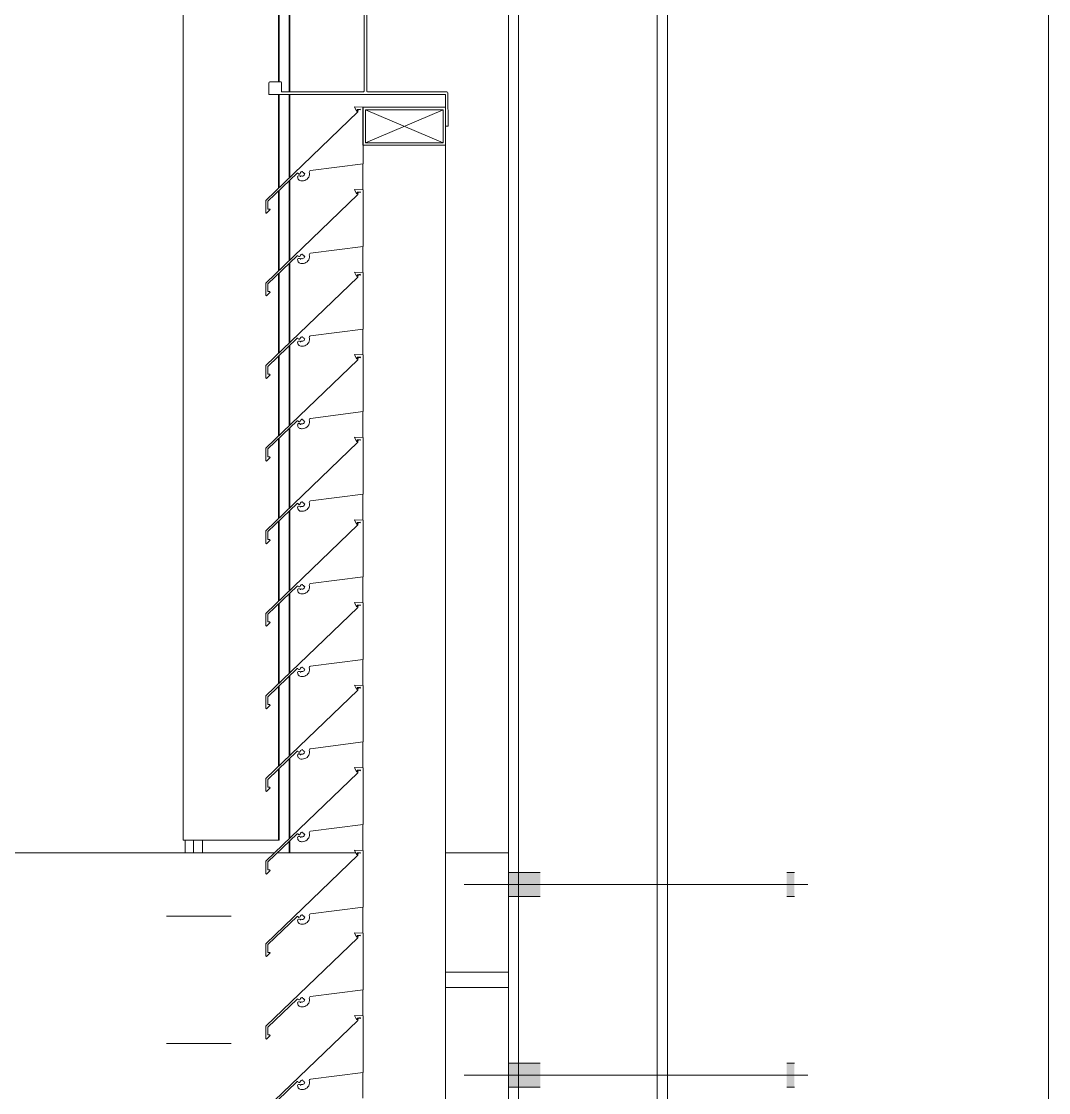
# Model space of a CAD drawing. Header units: millimetres. Extents: x -220592 to 404889, y -217665 to 38245.
# Drawn here: x 7562.66 to 7570.74, y -48019.91 to -48011.48 of the extents above; entities that cross this region are included whole.
import ezdxf

# ---------------------------------------------------------------- set-up
doc = ezdxf.new("R2010")
doc.units = ezdxf.units.MM
doc.linetypes.add('XKITLINE00', pattern=[0])
doc.linetypes.add('XKITLINE02', pattern=[4, 2, -2])
doc.layers.add('000 - 0_HIDE_OBJ_FRAMING_DEF_SUB_1', color=1, linetype='Continuous')
doc.layers.add('Part', color=2, linetype='Continuous', lineweight=0)

# ---------------------------------------------------------------- blocks, each defined once
blk = doc.blocks.new('*A13471')
at = {"layer": '000 - 0_HIDE_OBJ_FRAMING_DEF_SUB_1', "linetype": 'XKITLINE00', "lineweight": 0}
blk.add_line((-166.903352, 184.690792), (-166.903352, 212.690805), dxfattribs=at)
blk = doc.blocks.new('*A13473')
at = {"layer": '000 - 0_HIDE_OBJ_FRAMING_DEF_SUB_1', "linetype": 'XKITLINE00', "lineweight": 0}
blk.add_line((-166.903355, 184.690792), (-166.903352, 212.690805), dxfattribs=at)
blk = doc.blocks.new('*A13474')
at = {"layer": '000 - 0_HIDE_OBJ_FRAMING_DEF_SUB_1', "linetype": 'XKITLINE00', "lineweight": 0}
for p, q in [((-171.153485, 212.440805), (-171.153485, 184.940805)), ((-171.073485, 184.940805), (-171.073485, 212.440805)), ((-169.983485, 184.940805), (-169.983485, 212.440805)), ((-169.903485, 188.690805), (-169.903485, 208.690805))]:
    blk.add_line(p, q, dxfattribs=at)
blk = doc.blocks.new('*A13475')
at = {"layer": 'Part', "linetype": 'XKITLINE00', "lineweight": 0}
for p, q in [((-171.648937, 199.40603), (-171.648981, 199.15603)), ((-171.628937, 199.406027), (-171.648937, 199.40603)), ((-171.628982, 199.146027), (-171.628937, 199.406027)), ((-171.648981, 199.15603), (-173.03898, 199.156273)), ((-173.03898, 199.156273), (-173.038236, 199.062446)), ((-172.938996, 199.066255), (-172.938984, 199.136255)), ((-172.938984, 199.136255), (-172.295157, 199.135382)), ((-172.295157, 199.135382), (-172.29067, 199.131698)), ((-172.29067, 199.131698), (-172.288986, 199.126142)), ((-172.288986, 199.126142), (-172.289912, 198.182315)), ((-172.26915, 198.186138), (-172.268986, 199.126138)), ((-172.268986, 199.126138), (-172.268224, 199.129965)), ((-172.268224, 199.129965), (-172.26454, 199.134452)), ((-172.26454, 199.134452), (-172.258984, 199.136137)), ((-172.258984, 199.136137), (-171.635157, 199.136789)), ((-171.635157, 199.136789), (-171.630669, 199.140471)), ((-171.630669, 199.140471), (-171.628982, 199.146027)), ((-173.038236, 199.062446), (-173.034553, 199.057957)), ((-173.034553, 199.057957), (-173.028998, 199.056271)), ((-173.028998, 199.056271), (-172.945171, 199.057018)), ((-172.945171, 199.057018), (-172.940682, 199.0607)), ((-172.940682, 199.0607), (-172.938996, 199.066255)), ((-173.039139, 198.246273), (-173.039155, 198.156273)), ((-173.037453, 198.251828), (-173.039139, 198.246273)), ((-173.032965, 198.25551), (-173.037453, 198.251828)), ((-172.949138, 198.256257), (-173.032965, 198.25551)), ((-172.943582, 198.254571), (-172.949138, 198.256257)), ((-172.9399, 198.250082), (-172.943582, 198.254571)), ((-172.939152, 198.176255), (-172.9399, 198.250082)), ((-173.039155, 198.156273), (-171.649155, 198.15603)), ((-172.299152, 198.176144), (-172.939152, 198.176255)), ((-172.293596, 198.177828), (-172.299152, 198.176144)), ((-172.289912, 198.182315), (-172.293596, 198.177828)), ((-172.267465, 198.180582), (-172.26915, 198.186138)), ((-172.262978, 198.176899), (-172.267465, 198.180582)), ((-171.639152, 198.176028), (-172.262978, 198.176899)), ((-171.649155, 198.15603), (-171.649199, 197.90603)), ((-171.633596, 198.174342), (-171.639152, 198.176028)), ((-171.629914, 198.169854), (-171.633596, 198.174342)), ((-171.629199, 197.906027), (-171.629914, 198.169854)), ((-171.649199, 197.90603), (-171.629199, 197.906027))]:
    blk.add_line(p, q, dxfattribs=at)
blk = doc.blocks.new('*A13476')
at = {"layer": '000 - 0_HIDE_OBJ_FRAMING_DEF_SUB_1', "linetype": 'XKITLINE00', "lineweight": 0}
for p, q in [((-173.713199, 192.288511), (-173.713199, 205.088511)), ((-172.87913, 198.176245), (-172.87913, 199.136174)), ((-172.873025, 198.176244), (-172.873025, 199.136166)), ((-172.964598, 198.256119), (-172.964598, 199.056845)), ((-172.958493, 198.256174), (-172.958493, 199.056899)), ((-172.964598, 197.417389), (-172.964598, 198.15626)), ((-172.958493, 197.42325), (-172.958493, 198.156259)), ((-172.87913, 197.499453), (-172.87913, 198.156245)), ((-172.873025, 197.505315), (-172.873025, 198.156244)), ((-172.87913, 196.849453), (-172.87913, 197.478347)), ((-172.873025, 196.855315), (-172.873025, 197.484198)), ((-172.964598, 196.767389), (-172.964598, 197.396435)), ((-172.958493, 196.77325), (-172.958493, 197.402286)), ((-172.87913, 196.199453), (-172.87913, 196.828347)), ((-172.873025, 196.205315), (-172.873025, 196.834198)), ((-172.964598, 196.117389), (-172.964598, 196.746435)), ((-172.958493, 196.12325), (-172.958493, 196.752286)), ((-172.87913, 195.549453), (-172.87913, 196.178347)), ((-172.873025, 195.555315), (-172.873025, 196.184198)), ((-172.964598, 195.467389), (-172.964598, 196.096435)), ((-172.958493, 195.47325), (-172.958493, 196.102286)), ((-172.87913, 194.899453), (-172.87913, 195.528347)), ((-172.873025, 194.905315), (-172.873025, 195.534198)), ((-172.964598, 194.817389), (-172.964598, 195.446435)), ((-172.958493, 194.82325), (-172.958493, 195.452286)), ((-172.87913, 194.249453), (-172.87913, 194.878347)), ((-172.873025, 194.255315), (-172.873025, 194.884198)), ((-172.964598, 194.167389), (-172.964598, 194.796435)), ((-172.958493, 194.17325), (-172.958493, 194.802286)), ((-172.87913, 193.599453), (-172.87913, 194.228347)), ((-172.873025, 193.605315), (-172.873025, 194.234198)), ((-172.964598, 193.517389), (-172.964598, 194.146435)), ((-172.958493, 193.52325), (-172.958493, 194.152286)), ((-172.87913, 192.949453), (-172.87913, 193.578347)), ((-172.873025, 192.955315), (-172.873025, 193.584198)), ((-172.964598, 192.867389), (-172.964598, 193.496435)), ((-172.958493, 192.87325), (-172.958493, 193.502286)), ((-172.87913, 192.299453), (-172.87913, 192.928347)), ((-172.873025, 192.305315), (-172.873025, 192.934198)), ((-172.964598, 192.288511), (-172.964598, 192.846435)), ((-172.958493, 192.288511), (-172.958493, 192.852286)), ((-172.958493, 192.288511), (-173.713199, 192.288511)), ((-173.697937, 192.188511), (-173.697937, 192.288511)), ((-173.633058, 192.188511), (-173.633058, 192.288511)), ((-173.562852, 192.188511), (-173.562852, 192.288511)), ((-172.87913, 192.188511), (-172.87913, 192.278347)), ((-172.873025, 192.188511), (-172.873025, 192.284198))]:
    blk.add_line(p, q, dxfattribs=at)
blk = doc.blocks.new('*A14005')
at = {"layer": 'Part', "linetype": 'XKITLINE00', "lineweight": 0}
for p, q in [((-172.338255, 192.818789), (-173.063377, 192.122543)), ((-172.298462, 192.856123), (-172.366148, 192.858745)), ((-172.366148, 192.858745), (-172.350613, 192.825258)), ((-172.350613, 192.825258), (-172.34549, 192.82567)), ((-172.34549, 192.82567), (-172.345361, 192.837861)), ((-172.345361, 192.837861), (-172.320378, 192.841001)), ((-172.335358, 192.837332), (-172.338255, 192.818789)), ((-172.335358, 192.837332), (-172.318342, 192.834428)), ((-172.320378, 192.841001), (-172.318342, 192.834428)), ((-172.298455, 192.410453), (-172.298462, 192.856123)), ((-172.712461, 192.357423), (-172.298455, 192.410453)), ((-173.048341, 192.116176), (-172.817326, 192.337579)), ((-172.817326, 192.337579), (-172.812166, 192.338671)), ((-172.810019, 192.312761), (-172.812659, 192.307287)), ((-172.812659, 192.307287), (-172.812163, 192.299517)), ((-172.812166, 192.338671), (-172.808512, 192.334044)), ((-172.812163, 192.299517), (-172.810428, 192.294021)), ((-172.810428, 192.294021), (-172.807674, 192.288958)), ((-172.804875, 192.315998), (-172.810019, 192.312761)), ((-172.808512, 192.334044), (-172.804048, 192.33019)), ((-172.798797, 192.31601), (-172.804875, 192.315998)), ((-172.804048, 192.33019), (-172.798154, 192.330396)), ((-172.793641, 192.312792), (-172.798797, 192.31601)), ((-172.798154, 192.330396), (-172.793971, 192.334553)), ((-172.793971, 192.334553), (-172.790857, 192.342126)), ((-172.790699, 192.30732), (-172.793641, 192.312792)), ((-172.790857, 192.342126), (-172.78619, 192.346913)), ((-172.788669, 192.312301), (-172.790699, 192.30732)), ((-172.783858, 192.314708), (-172.788669, 192.312301)), ((-172.78619, 192.346913), (-172.780114, 192.349703)), ((-172.77794, 192.313803), (-172.783858, 192.314708)), ((-172.780114, 192.349703), (-172.773442, 192.350125)), ((-172.77144, 192.314147), (-172.77794, 192.313803)), ((-172.773442, 192.350125), (-172.77112, 192.342735)), ((-172.765472, 192.316745), (-172.77144, 192.314147)), ((-172.77112, 192.342735), (-172.763955, 192.341791)), ((-172.76079, 192.321267), (-172.765472, 192.316745)), ((-172.763955, 192.341791), (-172.765124, 192.334731)), ((-172.765124, 192.334731), (-172.757418, 192.333625)), ((-172.757988, 192.327141), (-172.76079, 192.321267)), ((-172.757418, 192.333625), (-172.757988, 192.327141)), ((-172.747074, 192.283445), (-172.738758, 192.289423)), ((-172.738758, 192.289423), (-172.731662, 192.29681)), ((-172.731662, 192.29681), (-172.726022, 192.30536)), ((-172.726022, 192.30536), (-172.722024, 192.31479)), ((-172.722024, 192.31479), (-172.719801, 192.324789)), ((-172.720912, 192.345159), (-172.720672, 192.350681)), ((-172.719426, 192.335025), (-172.720912, 192.345159)), ((-172.720672, 192.350681), (-172.717536, 192.355233)), ((-172.719801, 192.324789), (-172.719426, 192.335025)), ((-172.717536, 192.355233), (-172.712461, 192.357423)), ((-172.807674, 192.288958), (-172.804002, 192.284515)), ((-172.804002, 192.284515), (-172.799549, 192.280857)), ((-172.799549, 192.280857), (-172.794479, 192.278117)), ((-172.794479, 192.278117), (-172.788978, 192.276398)), ((-172.788978, 192.276398), (-172.78325, 192.275762)), ((-172.78325, 192.275762), (-172.776451, 192.275664)), ((-172.776451, 192.275664), (-172.766238, 192.276449)), ((-172.766238, 192.276449), (-172.756337, 192.279072)), ((-172.756337, 192.279072), (-172.747074, 192.283445)), ((-173.063377, 192.122543), (-173.062824, 192.023392)), ((-173.058143, 192.020923), (-173.029494, 192.049812)), ((-173.047999, 192.05483), (-173.048341, 192.116176)), ((-173.030579, 192.054733), (-173.047999, 192.05483)), ((-173.029494, 192.049812), (-173.030579, 192.054733)), ((-173.062824, 192.023392), (-173.058143, 192.020923))]:
    blk.add_line(p, q, dxfattribs=at)
blk = doc.blocks.new('*A14006')
at = {"layer": 'Part', "linetype": 'XKITLINE00', "lineweight": 0}
for p, q in [((-172.298462, 193.506123), (-172.366148, 193.508745)), ((-172.366148, 193.508745), (-172.350613, 193.475258)), ((-172.350613, 193.475258), (-172.34549, 193.47567)), ((-172.34549, 193.47567), (-172.345361, 193.487861)), ((-172.345361, 193.487861), (-172.320378, 193.491001)), ((-172.335358, 193.487332), (-172.338255, 193.468789)), ((-172.335358, 193.487332), (-172.318342, 193.484428)), ((-172.320378, 193.491001), (-172.318342, 193.484428)), ((-172.298455, 193.060453), (-172.298462, 193.506123)), ((-172.338255, 193.468789), (-173.063377, 192.772543)), ((-172.712461, 193.007423), (-172.298455, 193.060453)), ((-173.048341, 192.766176), (-172.817326, 192.987579)), ((-172.817326, 192.987579), (-172.812166, 192.988671)), ((-172.812166, 192.988671), (-172.808512, 192.984044)), ((-172.804875, 192.965998), (-172.810019, 192.962761)), ((-172.808512, 192.984044), (-172.804048, 192.98019)), ((-172.798797, 192.96601), (-172.804875, 192.965998)), ((-172.804048, 192.98019), (-172.798154, 192.980396)), ((-172.793641, 192.962792), (-172.798797, 192.96601)), ((-172.798154, 192.980396), (-172.793971, 192.984553)), ((-172.793971, 192.984553), (-172.790857, 192.992126)), ((-172.790857, 192.992126), (-172.78619, 192.996913)), ((-172.783858, 192.964708), (-172.788669, 192.962301)), ((-172.78619, 192.996913), (-172.780114, 192.999703)), ((-172.77794, 192.963803), (-172.783858, 192.964708)), ((-172.780114, 192.999703), (-172.773442, 193.000125)), ((-172.77144, 192.964147), (-172.77794, 192.963803)), ((-172.773442, 193.000125), (-172.77112, 192.992735)), ((-172.765472, 192.966745), (-172.77144, 192.964147)), ((-172.77112, 192.992735), (-172.763955, 192.991791)), ((-172.76079, 192.971267), (-172.765472, 192.966745)), ((-172.763955, 192.991791), (-172.765124, 192.984731)), ((-172.765124, 192.984731), (-172.757418, 192.983625)), ((-172.757988, 192.977141), (-172.76079, 192.971267)), ((-172.757418, 192.983625), (-172.757988, 192.977141)), ((-172.726022, 192.95536), (-172.722024, 192.96479)), ((-172.722024, 192.96479), (-172.719801, 192.974789)), ((-172.720912, 192.995159), (-172.720672, 193.000681)), ((-172.719426, 192.985025), (-172.720912, 192.995159)), ((-172.720672, 193.000681), (-172.717536, 193.005233)), ((-172.719801, 192.974789), (-172.719426, 192.985025)), ((-172.717536, 193.005233), (-172.712461, 193.007423)), ((-172.810019, 192.962761), (-172.812659, 192.957287)), ((-172.812659, 192.957287), (-172.812163, 192.949517)), ((-172.812163, 192.949517), (-172.810428, 192.944021)), ((-172.810428, 192.944021), (-172.807674, 192.938958)), ((-172.807674, 192.938958), (-172.804002, 192.934515)), ((-172.804002, 192.934515), (-172.799549, 192.930857)), ((-172.799549, 192.930857), (-172.794479, 192.928117)), ((-172.794479, 192.928117), (-172.788978, 192.926398)), ((-172.790699, 192.95732), (-172.793641, 192.962792)), ((-172.788669, 192.962301), (-172.790699, 192.95732)), ((-172.788978, 192.926398), (-172.78325, 192.925762)), ((-172.78325, 192.925762), (-172.776451, 192.925664)), ((-172.776451, 192.925664), (-172.766238, 192.926449)), ((-172.766238, 192.926449), (-172.756337, 192.929072)), ((-172.756337, 192.929072), (-172.747074, 192.933445)), ((-172.747074, 192.933445), (-172.738758, 192.939423)), ((-172.738758, 192.939423), (-172.731662, 192.94681)), ((-172.731662, 192.94681), (-172.726022, 192.95536)), ((-173.063377, 192.772543), (-173.062824, 192.673392)), ((-173.047999, 192.70483), (-173.048341, 192.766176)), ((-173.062824, 192.673392), (-173.058143, 192.670923)), ((-173.058143, 192.670923), (-173.029494, 192.699812)), ((-173.030579, 192.704733), (-173.047999, 192.70483)), ((-173.029494, 192.699812), (-173.030579, 192.704733))]:
    blk.add_line(p, q, dxfattribs=at)
blk = doc.blocks.new('*A14007')
at = {"layer": 'Part', "linetype": 'XKITLINE00', "lineweight": 0}
for p, q in [((-172.298462, 194.156123), (-172.366148, 194.158745)), ((-172.366148, 194.158745), (-172.350613, 194.125258)), ((-172.298455, 193.710453), (-172.298462, 194.156123)), ((-172.338255, 194.118789), (-173.063377, 193.422543)), ((-172.350613, 194.125258), (-172.34549, 194.12567)), ((-172.34549, 194.12567), (-172.345361, 194.137861)), ((-172.345361, 194.137861), (-172.320378, 194.141001)), ((-172.335358, 194.137332), (-172.338255, 194.118789)), ((-172.335358, 194.137332), (-172.318342, 194.134428)), ((-172.320378, 194.141001), (-172.318342, 194.134428)), ((-172.817326, 193.637579), (-172.812166, 193.638671)), ((-172.812166, 193.638671), (-172.808512, 193.634044)), ((-172.793971, 193.634553), (-172.790857, 193.642126)), ((-172.790857, 193.642126), (-172.78619, 193.646913)), ((-172.78619, 193.646913), (-172.780114, 193.649703)), ((-172.780114, 193.649703), (-172.773442, 193.650125)), ((-172.773442, 193.650125), (-172.77112, 193.642735)), ((-172.77112, 193.642735), (-172.763955, 193.641791)), ((-172.763955, 193.641791), (-172.765124, 193.634731)), ((-172.720912, 193.645159), (-172.720672, 193.650681)), ((-172.719426, 193.635025), (-172.720912, 193.645159)), ((-172.720672, 193.650681), (-172.717536, 193.655233)), ((-172.717536, 193.655233), (-172.712461, 193.657423)), ((-172.712461, 193.657423), (-172.298455, 193.710453)), ((-173.048341, 193.416176), (-172.817326, 193.637579)), ((-172.810019, 193.612761), (-172.812659, 193.607287)), ((-172.812659, 193.607287), (-172.812163, 193.599517)), ((-172.812163, 193.599517), (-172.810428, 193.594021)), ((-172.810428, 193.594021), (-172.807674, 193.588958)), ((-172.804875, 193.615998), (-172.810019, 193.612761)), ((-172.808512, 193.634044), (-172.804048, 193.63019)), ((-172.807674, 193.588958), (-172.804002, 193.584515)), ((-172.798797, 193.61601), (-172.804875, 193.615998)), ((-172.804048, 193.63019), (-172.798154, 193.630396)), ((-172.804002, 193.584515), (-172.799549, 193.580857)), ((-172.799549, 193.580857), (-172.794479, 193.578117)), ((-172.793641, 193.612792), (-172.798797, 193.61601)), ((-172.798154, 193.630396), (-172.793971, 193.634553)), ((-172.794479, 193.578117), (-172.788978, 193.576398)), ((-172.790699, 193.60732), (-172.793641, 193.612792)), ((-172.788669, 193.612301), (-172.790699, 193.60732)), ((-172.788978, 193.576398), (-172.78325, 193.575762)), ((-172.783858, 193.614708), (-172.788669, 193.612301)), ((-172.77794, 193.613803), (-172.783858, 193.614708)), ((-172.78325, 193.575762), (-172.776451, 193.575664)), ((-172.77144, 193.614147), (-172.77794, 193.613803)), ((-172.776451, 193.575664), (-172.766238, 193.576449)), ((-172.765472, 193.616745), (-172.77144, 193.614147)), ((-172.766238, 193.576449), (-172.756337, 193.579072)), ((-172.76079, 193.621267), (-172.765472, 193.616745)), ((-172.765124, 193.634731), (-172.757418, 193.633625)), ((-172.757988, 193.627141), (-172.76079, 193.621267)), ((-172.757418, 193.633625), (-172.757988, 193.627141)), ((-172.756337, 193.579072), (-172.747074, 193.583445)), ((-172.747074, 193.583445), (-172.738758, 193.589423)), ((-172.738758, 193.589423), (-172.731662, 193.59681)), ((-172.731662, 193.59681), (-172.726022, 193.60536)), ((-172.726022, 193.60536), (-172.722024, 193.61479)), ((-172.722024, 193.61479), (-172.719801, 193.624789)), ((-172.719801, 193.624789), (-172.719426, 193.635025)), ((-173.063377, 193.422543), (-173.062824, 193.323392)), ((-173.047999, 193.35483), (-173.048341, 193.416176)), ((-173.062824, 193.323392), (-173.058143, 193.320923)), ((-173.058143, 193.320923), (-173.029494, 193.349812)), ((-173.030579, 193.354733), (-173.047999, 193.35483)), ((-173.029494, 193.349812), (-173.030579, 193.354733))]:
    blk.add_line(p, q, dxfattribs=at)
blk = doc.blocks.new('*A14008')
at = {"layer": 'Part', "linetype": 'XKITLINE00', "lineweight": 0}
for p, q in [((-172.338255, 194.768789), (-173.063377, 194.072543)), ((-172.298462, 194.806123), (-172.366148, 194.808745)), ((-172.366148, 194.808745), (-172.350613, 194.775258)), ((-172.350613, 194.775258), (-172.34549, 194.77567)), ((-172.34549, 194.77567), (-172.345361, 194.787861)), ((-172.345361, 194.787861), (-172.320378, 194.791001)), ((-172.335358, 194.787332), (-172.338255, 194.768789)), ((-172.335358, 194.787332), (-172.318342, 194.784428)), ((-172.320378, 194.791001), (-172.318342, 194.784428)), ((-172.298455, 194.360453), (-172.298462, 194.806123)), ((-172.712461, 194.307423), (-172.298455, 194.360453)), ((-173.048341, 194.066176), (-172.817326, 194.287579)), ((-172.817326, 194.287579), (-172.812166, 194.288671)), ((-172.810019, 194.262761), (-172.812659, 194.257287)), ((-172.812659, 194.257287), (-172.812163, 194.249517)), ((-172.812166, 194.288671), (-172.808512, 194.284044)), ((-172.812163, 194.249517), (-172.810428, 194.244021)), ((-172.810428, 194.244021), (-172.807674, 194.238958)), ((-172.804875, 194.265998), (-172.810019, 194.262761)), ((-172.808512, 194.284044), (-172.804048, 194.28019)), ((-172.807674, 194.238958), (-172.804002, 194.234515)), ((-172.798797, 194.26601), (-172.804875, 194.265998)), ((-172.804048, 194.28019), (-172.798154, 194.280396)), ((-172.804002, 194.234515), (-172.799549, 194.230857)), ((-172.799549, 194.230857), (-172.794479, 194.228117)), ((-172.793641, 194.262792), (-172.798797, 194.26601)), ((-172.798154, 194.280396), (-172.793971, 194.284553)), ((-172.793971, 194.284553), (-172.790857, 194.292126)), ((-172.790699, 194.25732), (-172.793641, 194.262792)), ((-172.790857, 194.292126), (-172.78619, 194.296913)), ((-172.788669, 194.262301), (-172.790699, 194.25732)), ((-172.783858, 194.264708), (-172.788669, 194.262301)), ((-172.78619, 194.296913), (-172.780114, 194.299703)), ((-172.77794, 194.263803), (-172.783858, 194.264708)), ((-172.780114, 194.299703), (-172.773442, 194.300125)), ((-172.77144, 194.264147), (-172.77794, 194.263803)), ((-172.773442, 194.300125), (-172.77112, 194.292735)), ((-172.765472, 194.266745), (-172.77144, 194.264147)), ((-172.77112, 194.292735), (-172.763955, 194.291791)), ((-172.766238, 194.226449), (-172.756337, 194.229072)), ((-172.76079, 194.271267), (-172.765472, 194.266745)), ((-172.763955, 194.291791), (-172.765124, 194.284731)), ((-172.765124, 194.284731), (-172.757418, 194.283625)), ((-172.757988, 194.277141), (-172.76079, 194.271267)), ((-172.757418, 194.283625), (-172.757988, 194.277141)), ((-172.756337, 194.229072), (-172.747074, 194.233445)), ((-172.747074, 194.233445), (-172.738758, 194.239423)), ((-172.738758, 194.239423), (-172.731662, 194.24681)), ((-172.731662, 194.24681), (-172.726022, 194.25536)), ((-172.726022, 194.25536), (-172.722024, 194.26479)), ((-172.722024, 194.26479), (-172.719801, 194.274789)), ((-172.720912, 194.295159), (-172.720672, 194.300681)), ((-172.719426, 194.285025), (-172.720912, 194.295159)), ((-172.720672, 194.300681), (-172.717536, 194.305233)), ((-172.719801, 194.274789), (-172.719426, 194.285025)), ((-172.717536, 194.305233), (-172.712461, 194.307423)), ((-172.794479, 194.228117), (-172.788978, 194.226398)), ((-172.788978, 194.226398), (-172.78325, 194.225762)), ((-172.78325, 194.225762), (-172.776451, 194.225664)), ((-172.776451, 194.225664), (-172.766238, 194.226449)), ((-173.063377, 194.072543), (-173.062824, 193.973392)), ((-173.047999, 194.00483), (-173.048341, 194.066176)), ((-173.058143, 193.970923), (-173.029494, 193.999812)), ((-173.030579, 194.004733), (-173.047999, 194.00483)), ((-173.029494, 193.999812), (-173.030579, 194.004733)), ((-173.062824, 193.973392), (-173.058143, 193.970923))]:
    blk.add_line(p, q, dxfattribs=at)
blk = doc.blocks.new('*A14009')
at = {"layer": 'Part', "linetype": 'XKITLINE00', "lineweight": 0}
for p, q in [((-172.338255, 195.418789), (-173.063377, 194.722543)), ((-172.298462, 195.456123), (-172.366148, 195.458745)), ((-172.366148, 195.458745), (-172.350613, 195.425258)), ((-172.350613, 195.425258), (-172.34549, 195.42567)), ((-172.34549, 195.42567), (-172.345361, 195.437861)), ((-172.345361, 195.437861), (-172.320378, 195.441001)), ((-172.335358, 195.437332), (-172.338255, 195.418789)), ((-172.335358, 195.437332), (-172.318342, 195.434428)), ((-172.320378, 195.441001), (-172.318342, 195.434428)), ((-172.298455, 195.010453), (-172.298462, 195.456123)), ((-172.712461, 194.957423), (-172.298455, 195.010453)), ((-173.048341, 194.716176), (-172.817326, 194.937579)), ((-172.817326, 194.937579), (-172.812166, 194.938671)), ((-172.810019, 194.912761), (-172.812659, 194.907287)), ((-172.812659, 194.907287), (-172.812163, 194.899517)), ((-172.812166, 194.938671), (-172.808512, 194.934044)), ((-172.804875, 194.915998), (-172.810019, 194.912761)), ((-172.808512, 194.934044), (-172.804048, 194.93019)), ((-172.798797, 194.91601), (-172.804875, 194.915998)), ((-172.804048, 194.93019), (-172.798154, 194.930396)), ((-172.793641, 194.912792), (-172.798797, 194.91601)), ((-172.798154, 194.930396), (-172.793971, 194.934553)), ((-172.793971, 194.934553), (-172.790857, 194.942126)), ((-172.790699, 194.90732), (-172.793641, 194.912792)), ((-172.790857, 194.942126), (-172.78619, 194.946913)), ((-172.788669, 194.912301), (-172.790699, 194.90732)), ((-172.783858, 194.914708), (-172.788669, 194.912301)), ((-172.78619, 194.946913), (-172.780114, 194.949703)), ((-172.77794, 194.913803), (-172.783858, 194.914708)), ((-172.780114, 194.949703), (-172.773442, 194.950125)), ((-172.77144, 194.914147), (-172.77794, 194.913803)), ((-172.773442, 194.950125), (-172.77112, 194.942735)), ((-172.765472, 194.916745), (-172.77144, 194.914147)), ((-172.77112, 194.942735), (-172.763955, 194.941791)), ((-172.76079, 194.921267), (-172.765472, 194.916745)), ((-172.763955, 194.941791), (-172.765124, 194.934731)), ((-172.765124, 194.934731), (-172.757418, 194.933625)), ((-172.757988, 194.927141), (-172.76079, 194.921267)), ((-172.757418, 194.933625), (-172.757988, 194.927141)), ((-172.731662, 194.89681), (-172.726022, 194.90536)), ((-172.726022, 194.90536), (-172.722024, 194.91479)), ((-172.722024, 194.91479), (-172.719801, 194.924789)), ((-172.720912, 194.945159), (-172.720672, 194.950681)), ((-172.719426, 194.935025), (-172.720912, 194.945159)), ((-172.720672, 194.950681), (-172.717536, 194.955233)), ((-172.719801, 194.924789), (-172.719426, 194.935025)), ((-172.717536, 194.955233), (-172.712461, 194.957423)), ((-172.812163, 194.899517), (-172.810428, 194.894021)), ((-172.810428, 194.894021), (-172.807674, 194.888958)), ((-172.807674, 194.888958), (-172.804002, 194.884515)), ((-172.804002, 194.884515), (-172.799549, 194.880857)), ((-172.799549, 194.880857), (-172.794479, 194.878117)), ((-172.794479, 194.878117), (-172.788978, 194.876398)), ((-172.788978, 194.876398), (-172.78325, 194.875762)), ((-172.78325, 194.875762), (-172.776451, 194.875664)), ((-172.776451, 194.875664), (-172.766238, 194.876449)), ((-172.766238, 194.876449), (-172.756337, 194.879072)), ((-172.756337, 194.879072), (-172.747074, 194.883445)), ((-172.747074, 194.883445), (-172.738758, 194.889423)), ((-172.738758, 194.889423), (-172.731662, 194.89681)), ((-173.063377, 194.722543), (-173.062824, 194.623392)), ((-173.058143, 194.620923), (-173.029494, 194.649812)), ((-173.047999, 194.65483), (-173.048341, 194.716176)), ((-173.030579, 194.654733), (-173.047999, 194.65483)), ((-173.029494, 194.649812), (-173.030579, 194.654733)), ((-173.062824, 194.623392), (-173.058143, 194.620923))]:
    blk.add_line(p, q, dxfattribs=at)
blk = doc.blocks.new('*A14010')
at = {"layer": 'Part', "linetype": 'XKITLINE00', "lineweight": 0}
for p, q in [((-172.298462, 196.106123), (-172.366148, 196.108745)), ((-172.366148, 196.108745), (-172.350613, 196.075258)), ((-172.34549, 196.07567), (-172.345361, 196.087861)), ((-172.345361, 196.087861), (-172.320378, 196.091001)), ((-172.335358, 196.087332), (-172.338255, 196.068789)), ((-172.335358, 196.087332), (-172.318342, 196.084428)), ((-172.320378, 196.091001), (-172.318342, 196.084428)), ((-172.298455, 195.660453), (-172.298462, 196.106123)), ((-172.338255, 196.068789), (-173.063377, 195.372543)), ((-172.350613, 196.075258), (-172.34549, 196.07567)), ((-173.048341, 195.366176), (-172.817326, 195.587579)), ((-172.817326, 195.587579), (-172.812166, 195.588671)), ((-172.812166, 195.588671), (-172.808512, 195.584044)), ((-172.808512, 195.584044), (-172.804048, 195.58019)), ((-172.804048, 195.58019), (-172.798154, 195.580396)), ((-172.798154, 195.580396), (-172.793971, 195.584553)), ((-172.793971, 195.584553), (-172.790857, 195.592126)), ((-172.790857, 195.592126), (-172.78619, 195.596913)), ((-172.78619, 195.596913), (-172.780114, 195.599703)), ((-172.780114, 195.599703), (-172.773442, 195.600125)), ((-172.773442, 195.600125), (-172.77112, 195.592735)), ((-172.77112, 195.592735), (-172.763955, 195.591791)), ((-172.763955, 195.591791), (-172.765124, 195.584731)), ((-172.765124, 195.584731), (-172.757418, 195.583625)), ((-172.757988, 195.577141), (-172.76079, 195.571267)), ((-172.757418, 195.583625), (-172.757988, 195.577141)), ((-172.720912, 195.595159), (-172.720672, 195.600681)), ((-172.719426, 195.585025), (-172.720912, 195.595159)), ((-172.720672, 195.600681), (-172.717536, 195.605233)), ((-172.719801, 195.574789), (-172.719426, 195.585025)), ((-172.717536, 195.605233), (-172.712461, 195.607423)), ((-172.712461, 195.607423), (-172.298455, 195.660453)), ((-172.810019, 195.562761), (-172.812659, 195.557287)), ((-172.812659, 195.557287), (-172.812163, 195.549517)), ((-172.812163, 195.549517), (-172.810428, 195.544021)), ((-172.810428, 195.544021), (-172.807674, 195.538958)), ((-172.804875, 195.565998), (-172.810019, 195.562761)), ((-172.807674, 195.538958), (-172.804002, 195.534515)), ((-172.798797, 195.56601), (-172.804875, 195.565998)), ((-172.804002, 195.534515), (-172.799549, 195.530857)), ((-172.799549, 195.530857), (-172.794479, 195.528117)), ((-172.793641, 195.562792), (-172.798797, 195.56601)), ((-172.794479, 195.528117), (-172.788978, 195.526398)), ((-172.790699, 195.55732), (-172.793641, 195.562792)), ((-172.788669, 195.562301), (-172.790699, 195.55732)), ((-172.788978, 195.526398), (-172.78325, 195.525762)), ((-172.783858, 195.564708), (-172.788669, 195.562301)), ((-172.77794, 195.563803), (-172.783858, 195.564708)), ((-172.78325, 195.525762), (-172.776451, 195.525664)), ((-172.77144, 195.564147), (-172.77794, 195.563803)), ((-172.776451, 195.525664), (-172.766238, 195.526449)), ((-172.765472, 195.566745), (-172.77144, 195.564147)), ((-172.766238, 195.526449), (-172.756337, 195.529072)), ((-172.76079, 195.571267), (-172.765472, 195.566745)), ((-172.756337, 195.529072), (-172.747074, 195.533445)), ((-172.747074, 195.533445), (-172.738758, 195.539423)), ((-172.738758, 195.539423), (-172.731662, 195.54681)), ((-172.731662, 195.54681), (-172.726022, 195.55536)), ((-172.726022, 195.55536), (-172.722024, 195.56479)), ((-172.722024, 195.56479), (-172.719801, 195.574789)), ((-173.063377, 195.372543), (-173.062824, 195.273392)), ((-173.047999, 195.30483), (-173.048341, 195.366176)), ((-173.062824, 195.273392), (-173.058143, 195.270923)), ((-173.058143, 195.270923), (-173.029494, 195.299812)), ((-173.030579, 195.304733), (-173.047999, 195.30483)), ((-173.029494, 195.299812), (-173.030579, 195.304733))]:
    blk.add_line(p, q, dxfattribs=at)
blk = doc.blocks.new('*A14029')
at = {"layer": 'Part', "linetype": 'XKITLINE00', "lineweight": 0}
for p, q in [((-171.648652, 184.556249), (-171.648652, 197.756135)), ((-172.298652, 197.406131), (-172.298652, 197.610427)), ((-172.298652, 196.756131), (-172.298652, 196.960427)), ((-172.298652, 196.106131), (-172.298652, 196.310427)), ((-172.298652, 195.456131), (-172.298652, 195.660427)), ((-172.298652, 194.806131), (-172.298652, 195.010427)), ((-172.298652, 194.156131), (-172.298652, 194.360427)), ((-172.298652, 193.506131), (-172.298652, 193.710427)), ((-172.298652, 192.856131), (-172.298652, 193.060427)), ((-172.298652, 192.206131), (-172.298652, 192.410427)), ((-172.298652, 191.556131), (-172.298652, 191.760427)), ((-172.298652, 190.906131), (-172.298652, 191.110427)), ((-172.298652, 190.256131), (-172.298652, 190.460427))]:
    blk.add_line(p, q, dxfattribs=at)
blk = doc.blocks.new('*A14032')
at = {"layer": 'Part', "linetype": 'XKITLINE00', "lineweight": 0}
for p, q in [((-171.648652, 191.248511), (-171.153485, 191.248511)), ((-171.648652, 191.128511), (-171.153485, 191.128511))]:
    blk.add_line(p, q, dxfattribs=at)
blk = doc.blocks.new('*A14033')
at = {"layer": '000 - 0_HIDE_OBJ_FRAMING_DEF_SUB_1', "linetype": 'XKITLINE02', "lineweight": 0}
for p, q in [((-173.845266, 191.688511), (-173.366949, 191.688511)), ((-173.814916, 191.688511), (-173.336599, 191.688511))]:
    blk.add_line(p, q, dxfattribs=at)
blk = doc.blocks.new('*A14034')
at = {"layer": '000 - 0_HIDE_OBJ_FRAMING_DEF_SUB_1', "linetype": 'XKITLINE02', "lineweight": 0}
for p, q in [((-173.845266, 190.688498), (-173.366949, 190.688498)), ((-173.814916, 190.688498), (-173.336599, 190.688498))]:
    blk.add_line(p, q, dxfattribs=at)
blk = doc.blocks.new('*A14035')
at = {"layer": '000 - 0_HIDE_OBJ_FRAMING_DEF_SUB_1'}
for points in [[(-170.9034, 191.8435), (-171.1534, 191.8435), (-171.1534, 192.0335), (-170.9034, 192.0335)], [(-170.9034, 191.8435), (-171.1534, 191.8435), (-171.1534, 192.0335), (-170.9034, 192.0335)], [(-168.9034, 191.8435), (-168.9634, 191.8435), (-168.9634, 192.0335), (-168.9034, 192.0335)], [(-168.9034, 191.8435), (-168.9634, 191.8435), (-168.9634, 192.0335), (-168.9034, 192.0335)], [(-170.9034, 190.3435), (-171.1534, 190.3435), (-171.1534, 190.5335), (-170.9034, 190.5335)], [(-170.9034, 190.3435), (-171.1534, 190.3435), (-171.1534, 190.5335), (-170.9034, 190.5335)], [(-168.9034, 190.3435), (-168.9634, 190.3435), (-168.9634, 190.5335), (-168.9034, 190.5335)], [(-168.9034, 190.3435), (-168.9634, 190.3435), (-168.9634, 190.5335), (-168.9034, 190.5335)]]:
    blk.add_hatch(color=256, dxfattribs=at).paths.add_polyline_path(points, flags=17)
at = {"layer": '000 - 0_HIDE_OBJ_FRAMING_DEF_SUB_1', "linetype": 'XKITLINE00', "lineweight": 0}
for p, q in [((-170.9034, 192.0335), (-171.1534, 192.0335)), ((-170.9034, 192.0335), (-171.1534, 192.0335)), ((-168.9034, 192.0335), (-168.9634, 192.0335)), ((-168.9034, 192.0335), (-168.9634, 192.0335)), ((-168.7978, 191.9385), (-171.5034, 191.9385)), ((-168.7978, 191.9385), (-171.5034, 191.9385)), ((-170.9034, 191.8435), (-171.1534, 191.8435)), ((-170.9034, 191.8435), (-171.1534, 191.8435)), ((-168.9034, 191.8435), (-168.9634, 191.8435)), ((-168.9034, 191.8435), (-168.9634, 191.8435)), ((-170.9034, 190.5335), (-171.1534, 190.5335)), ((-170.9034, 190.5335), (-171.1534, 190.5335)), ((-168.9034, 190.5335), (-168.9634, 190.5335)), ((-168.9034, 190.5335), (-168.9634, 190.5335)), ((-168.7978, 190.4385), (-171.5034, 190.4385)), ((-168.7978, 190.4385), (-171.5034, 190.4385)), ((-170.9034, 190.3435), (-171.1534, 190.3435)), ((-170.9034, 190.3435), (-171.1534, 190.3435)), ((-168.9034, 190.3435), (-168.9634, 190.3435)), ((-168.9034, 190.3435), (-168.9634, 190.3435))]:
    blk.add_line(p, q, dxfattribs=at)
blk = doc.blocks.new('*A14051')
at = {"layer": 'Part', "linetype": 'XKITLINE00', "lineweight": 0}
for p, q in [((-172.298462, 196.756123), (-172.366148, 196.758745)), ((-172.366148, 196.758745), (-172.350613, 196.725258)), ((-172.338255, 196.718789), (-173.063377, 196.022543)), ((-172.350613, 196.725258), (-172.34549, 196.72567)), ((-172.34549, 196.72567), (-172.345361, 196.737861)), ((-172.345361, 196.737861), (-172.320378, 196.741001)), ((-172.335358, 196.737332), (-172.338255, 196.718789)), ((-172.335358, 196.737332), (-172.318342, 196.734428)), ((-172.320378, 196.741001), (-172.318342, 196.734428)), ((-172.298455, 196.310453), (-172.298462, 196.756123)), ((-172.720672, 196.250681), (-172.717536, 196.255233)), ((-172.717536, 196.255233), (-172.712461, 196.257423)), ((-172.712461, 196.257423), (-172.298455, 196.310453)), ((-173.048341, 196.016176), (-172.817326, 196.237579)), ((-172.817326, 196.237579), (-172.812166, 196.238671)), ((-172.810019, 196.212761), (-172.812659, 196.207287)), ((-172.812659, 196.207287), (-172.812163, 196.199517)), ((-172.812166, 196.238671), (-172.808512, 196.234044)), ((-172.812163, 196.199517), (-172.810428, 196.194021)), ((-172.810428, 196.194021), (-172.807674, 196.188958)), ((-172.804875, 196.215998), (-172.810019, 196.212761)), ((-172.808512, 196.234044), (-172.804048, 196.23019)), ((-172.807674, 196.188958), (-172.804002, 196.184515)), ((-172.798797, 196.21601), (-172.804875, 196.215998)), ((-172.804048, 196.23019), (-172.798154, 196.230396)), ((-172.804002, 196.184515), (-172.799549, 196.180857)), ((-172.799549, 196.180857), (-172.794479, 196.178117)), ((-172.793641, 196.212792), (-172.798797, 196.21601)), ((-172.798154, 196.230396), (-172.793971, 196.234553)), ((-172.794479, 196.178117), (-172.788978, 196.176398)), ((-172.793971, 196.234553), (-172.790857, 196.242126)), ((-172.790699, 196.20732), (-172.793641, 196.212792)), ((-172.790857, 196.242126), (-172.78619, 196.246913)), ((-172.788669, 196.212301), (-172.790699, 196.20732)), ((-172.788978, 196.176398), (-172.78325, 196.175762)), ((-172.783858, 196.214708), (-172.788669, 196.212301)), ((-172.78619, 196.246913), (-172.780114, 196.249703)), ((-172.77794, 196.213803), (-172.783858, 196.214708)), ((-172.78325, 196.175762), (-172.776451, 196.175664)), ((-172.780114, 196.249703), (-172.773442, 196.250125)), ((-172.77144, 196.214147), (-172.77794, 196.213803)), ((-172.776451, 196.175664), (-172.766238, 196.176449)), ((-172.773442, 196.250125), (-172.77112, 196.242735)), ((-172.765472, 196.216745), (-172.77144, 196.214147)), ((-172.77112, 196.242735), (-172.763955, 196.241791)), ((-172.766238, 196.176449), (-172.756337, 196.179072)), ((-172.76079, 196.221267), (-172.765472, 196.216745)), ((-172.763955, 196.241791), (-172.765124, 196.234731)), ((-172.765124, 196.234731), (-172.757418, 196.233625)), ((-172.757988, 196.227141), (-172.76079, 196.221267)), ((-172.757418, 196.233625), (-172.757988, 196.227141)), ((-172.756337, 196.179072), (-172.747074, 196.183445)), ((-172.747074, 196.183445), (-172.738758, 196.189423)), ((-172.738758, 196.189423), (-172.731662, 196.19681)), ((-172.731662, 196.19681), (-172.726022, 196.20536)), ((-172.726022, 196.20536), (-172.722024, 196.21479)), ((-172.722024, 196.21479), (-172.719801, 196.224789)), ((-172.720912, 196.245159), (-172.720672, 196.250681)), ((-172.719426, 196.235025), (-172.720912, 196.245159)), ((-172.719801, 196.224789), (-172.719426, 196.235025)), ((-173.063377, 196.022543), (-173.062824, 195.923392)), ((-173.047999, 195.95483), (-173.048341, 196.016176)), ((-173.062824, 195.923392), (-173.058143, 195.920923)), ((-173.058143, 195.920923), (-173.029494, 195.949812)), ((-173.030579, 195.954733), (-173.047999, 195.95483)), ((-173.029494, 195.949812), (-173.030579, 195.954733))]:
    blk.add_line(p, q, dxfattribs=at)
blk = doc.blocks.new('*A14052')
at = {"layer": 'Part', "linetype": 'XKITLINE00', "lineweight": 0}
for p, q in [((-172.338255, 197.368789), (-173.063377, 196.672543)), ((-172.298462, 197.406123), (-172.366148, 197.408745)), ((-172.366148, 197.408745), (-172.350613, 197.375258)), ((-172.350613, 197.375258), (-172.34549, 197.37567)), ((-172.34549, 197.37567), (-172.345361, 197.387861)), ((-172.345361, 197.387861), (-172.320378, 197.391001)), ((-172.335358, 197.387332), (-172.338255, 197.368789)), ((-172.335358, 197.387332), (-172.318342, 197.384428)), ((-172.320378, 197.391001), (-172.318342, 197.384428)), ((-172.298455, 196.960453), (-172.298462, 197.406123)), ((-172.712461, 196.907423), (-172.298455, 196.960453)), ((-173.048341, 196.666176), (-172.817326, 196.887579)), ((-172.817326, 196.887579), (-172.812166, 196.888671)), ((-172.810019, 196.862761), (-172.812659, 196.857287)), ((-172.812659, 196.857287), (-172.812163, 196.849517)), ((-172.812166, 196.888671), (-172.808512, 196.884044)), ((-172.812163, 196.849517), (-172.810428, 196.844021)), ((-172.810428, 196.844021), (-172.807674, 196.838958)), ((-172.804875, 196.865998), (-172.810019, 196.862761)), ((-172.808512, 196.884044), (-172.804048, 196.88019)), ((-172.798797, 196.86601), (-172.804875, 196.865998)), ((-172.804048, 196.88019), (-172.798154, 196.880396)), ((-172.793641, 196.862792), (-172.798797, 196.86601)), ((-172.798154, 196.880396), (-172.793971, 196.884553)), ((-172.793971, 196.884553), (-172.790857, 196.892126)), ((-172.790699, 196.85732), (-172.793641, 196.862792)), ((-172.790857, 196.892126), (-172.78619, 196.896913)), ((-172.788669, 196.862301), (-172.790699, 196.85732)), ((-172.783858, 196.864708), (-172.788669, 196.862301)), ((-172.78619, 196.896913), (-172.780114, 196.899703)), ((-172.77794, 196.863803), (-172.783858, 196.864708)), ((-172.780114, 196.899703), (-172.773442, 196.900125)), ((-172.77144, 196.864147), (-172.77794, 196.863803)), ((-172.773442, 196.900125), (-172.77112, 196.892735)), ((-172.765472, 196.866745), (-172.77144, 196.864147)), ((-172.77112, 196.892735), (-172.763955, 196.891791)), ((-172.76079, 196.871267), (-172.765472, 196.866745)), ((-172.763955, 196.891791), (-172.765124, 196.884731)), ((-172.765124, 196.884731), (-172.757418, 196.883625)), ((-172.757988, 196.877141), (-172.76079, 196.871267)), ((-172.757418, 196.883625), (-172.757988, 196.877141)), ((-172.738758, 196.839423), (-172.731662, 196.84681)), ((-172.731662, 196.84681), (-172.726022, 196.85536)), ((-172.726022, 196.85536), (-172.722024, 196.86479)), ((-172.722024, 196.86479), (-172.719801, 196.874789)), ((-172.720912, 196.895159), (-172.720672, 196.900681)), ((-172.719426, 196.885025), (-172.720912, 196.895159)), ((-172.720672, 196.900681), (-172.717536, 196.905233)), ((-172.719801, 196.874789), (-172.719426, 196.885025)), ((-172.717536, 196.905233), (-172.712461, 196.907423)), ((-172.807674, 196.838958), (-172.804002, 196.834515)), ((-172.804002, 196.834515), (-172.799549, 196.830857)), ((-172.799549, 196.830857), (-172.794479, 196.828117)), ((-172.794479, 196.828117), (-172.788978, 196.826398)), ((-172.788978, 196.826398), (-172.78325, 196.825762)), ((-172.78325, 196.825762), (-172.776451, 196.825664)), ((-172.776451, 196.825664), (-172.766238, 196.826449)), ((-172.766238, 196.826449), (-172.756337, 196.829072)), ((-172.756337, 196.829072), (-172.747074, 196.833445)), ((-172.747074, 196.833445), (-172.738758, 196.839423)), ((-173.063377, 196.672543), (-173.062824, 196.573392)), ((-173.058143, 196.570923), (-173.029494, 196.599812)), ((-173.047999, 196.60483), (-173.048341, 196.666176)), ((-173.030579, 196.604733), (-173.047999, 196.60483)), ((-173.029494, 196.599812), (-173.030579, 196.604733)), ((-173.062824, 196.573392), (-173.058143, 196.570923))]:
    blk.add_line(p, q, dxfattribs=at)
blk = doc.blocks.new('*A14053')
at = {"layer": 'Part', "linetype": 'XKITLINE00', "lineweight": 0}
for p, q in [((-172.298652, 197.756135), (-172.298652, 198.056135)), ((-171.648652, 198.056135), (-172.298652, 198.056135)), ((-172.278652, 197.776135), (-171.668652, 198.036135)), ((-172.278652, 198.036135), (-171.668652, 197.776135)), ((-172.278652, 197.776135), (-172.278652, 198.036135)), ((-172.278652, 198.036135), (-171.668652, 198.036135)), ((-171.668652, 198.036135), (-171.668652, 197.776135)), ((-171.648652, 197.756135), (-171.648652, 198.056135)), ((-171.668652, 197.776135), (-172.278652, 197.776135)), ((-172.298652, 197.756135), (-171.648652, 197.756135))]:
    blk.add_line(p, q, dxfattribs=at)
blk = doc.blocks.new('*A14054')
at = {"layer": 'Part', "linetype": 'XKITLINE00', "lineweight": 0}
for p, q in [((-172.298462, 198.056123), (-172.366148, 198.058745)), ((-172.366148, 198.058745), (-172.350613, 198.025258)), ((-172.350613, 198.025258), (-172.34549, 198.02567)), ((-172.34549, 198.02567), (-172.345361, 198.037861)), ((-172.345361, 198.037861), (-172.320378, 198.041001)), ((-172.335358, 198.037332), (-172.338255, 198.018789)), ((-172.335358, 198.037332), (-172.318342, 198.034428)), ((-172.320378, 198.041001), (-172.318342, 198.034428)), ((-172.298455, 197.610453), (-172.298462, 198.056123)), ((-172.338255, 198.018789), (-173.063377, 197.322543)), ((-172.712461, 197.557423), (-172.298455, 197.610453)), ((-173.048341, 197.316176), (-172.817326, 197.537579)), ((-172.817326, 197.537579), (-172.812166, 197.538671)), ((-172.812166, 197.538671), (-172.808512, 197.534044)), ((-172.808512, 197.534044), (-172.804048, 197.53019)), ((-172.798797, 197.51601), (-172.804875, 197.515998)), ((-172.804048, 197.53019), (-172.798154, 197.530396)), ((-172.793641, 197.512792), (-172.798797, 197.51601)), ((-172.798154, 197.530396), (-172.793971, 197.534553)), ((-172.793971, 197.534553), (-172.790857, 197.542126)), ((-172.790857, 197.542126), (-172.78619, 197.546913)), ((-172.78619, 197.546913), (-172.780114, 197.549703)), ((-172.780114, 197.549703), (-172.773442, 197.550125)), ((-172.773442, 197.550125), (-172.77112, 197.542735)), ((-172.765472, 197.516745), (-172.77144, 197.514147)), ((-172.77112, 197.542735), (-172.763955, 197.541791)), ((-172.76079, 197.521267), (-172.765472, 197.516745)), ((-172.763955, 197.541791), (-172.765124, 197.534731)), ((-172.765124, 197.534731), (-172.757418, 197.533625)), ((-172.757988, 197.527141), (-172.76079, 197.521267)), ((-172.757418, 197.533625), (-172.757988, 197.527141)), ((-172.722024, 197.51479), (-172.719801, 197.524789)), ((-172.720912, 197.545159), (-172.720672, 197.550681)), ((-172.719426, 197.535025), (-172.720912, 197.545159)), ((-172.720672, 197.550681), (-172.717536, 197.555233)), ((-172.719801, 197.524789), (-172.719426, 197.535025)), ((-172.717536, 197.555233), (-172.712461, 197.557423)), ((-172.810019, 197.512761), (-172.812659, 197.507287)), ((-172.812659, 197.507287), (-172.812163, 197.499517)), ((-172.812163, 197.499517), (-172.810428, 197.494021)), ((-172.810428, 197.494021), (-172.807674, 197.488958)), ((-172.804875, 197.515998), (-172.810019, 197.512761)), ((-172.807674, 197.488958), (-172.804002, 197.484515)), ((-172.804002, 197.484515), (-172.799549, 197.480857)), ((-172.799549, 197.480857), (-172.794479, 197.478117)), ((-172.794479, 197.478117), (-172.788978, 197.476398)), ((-172.790699, 197.50732), (-172.793641, 197.512792)), ((-172.788669, 197.512301), (-172.790699, 197.50732)), ((-172.788978, 197.476398), (-172.78325, 197.475762)), ((-172.783858, 197.514708), (-172.788669, 197.512301)), ((-172.77794, 197.513803), (-172.783858, 197.514708)), ((-172.78325, 197.475762), (-172.776451, 197.475664)), ((-172.77144, 197.514147), (-172.77794, 197.513803)), ((-172.776451, 197.475664), (-172.766238, 197.476449)), ((-172.766238, 197.476449), (-172.756337, 197.479072)), ((-172.756337, 197.479072), (-172.747074, 197.483445)), ((-172.747074, 197.483445), (-172.738758, 197.489423)), ((-172.738758, 197.489423), (-172.731662, 197.49681)), ((-172.731662, 197.49681), (-172.726022, 197.50536)), ((-172.726022, 197.50536), (-172.722024, 197.51479)), ((-173.063377, 197.322543), (-173.062824, 197.223392)), ((-173.047999, 197.25483), (-173.048341, 197.316176)), ((-173.062824, 197.223392), (-173.058143, 197.220923)), ((-173.058143, 197.220923), (-173.029494, 197.249812)), ((-173.030579, 197.254733), (-173.047999, 197.25483)), ((-173.029494, 197.249812), (-173.030579, 197.254733))]:
    blk.add_line(p, q, dxfattribs=at)
blk = doc.blocks.new('*A14260')
at = {"layer": 'Part', "linetype": 'XKITLINE00', "lineweight": 0}
for p, q in [((-172.338255, 190.868789), (-173.063377, 190.172543)), ((-172.298462, 190.906123), (-172.366148, 190.908745)), ((-172.366148, 190.908745), (-172.350613, 190.875258)), ((-172.350613, 190.875258), (-172.34549, 190.87567)), ((-172.34549, 190.87567), (-172.345361, 190.887861)), ((-172.345361, 190.887861), (-172.320378, 190.891001)), ((-172.335358, 190.887332), (-172.338255, 190.868789)), ((-172.335358, 190.887332), (-172.318342, 190.884428)), ((-172.320378, 190.891001), (-172.318342, 190.884428)), ((-172.298455, 190.460453), (-172.298462, 190.906123)), ((-172.712461, 190.407423), (-172.298455, 190.460453)), ((-173.048341, 190.166176), (-172.817326, 190.387579)), ((-172.817326, 190.387579), (-172.812166, 190.388671)), ((-172.810019, 190.362761), (-172.812659, 190.357287)), ((-172.812659, 190.357287), (-172.812163, 190.349517)), ((-172.812166, 190.388671), (-172.808512, 190.384044)), ((-172.804875, 190.365998), (-172.810019, 190.362761)), ((-172.808512, 190.384044), (-172.804048, 190.38019)), ((-172.798797, 190.36601), (-172.804875, 190.365998)), ((-172.804048, 190.38019), (-172.798154, 190.380396)), ((-172.793641, 190.362792), (-172.798797, 190.36601)), ((-172.798154, 190.380396), (-172.793971, 190.384553)), ((-172.793971, 190.384553), (-172.790857, 190.392126)), ((-172.790699, 190.35732), (-172.793641, 190.362792)), ((-172.790857, 190.392126), (-172.78619, 190.396913)), ((-172.788669, 190.362301), (-172.790699, 190.35732)), ((-172.783858, 190.364708), (-172.788669, 190.362301)), ((-172.78619, 190.396913), (-172.780114, 190.399703)), ((-172.77794, 190.363803), (-172.783858, 190.364708)), ((-172.780114, 190.399703), (-172.773442, 190.400125)), ((-172.77144, 190.364147), (-172.77794, 190.363803)), ((-172.773442, 190.400125), (-172.77112, 190.392735)), ((-172.765472, 190.366745), (-172.77144, 190.364147)), ((-172.77112, 190.392735), (-172.763955, 190.391791)), ((-172.76079, 190.371267), (-172.765472, 190.366745)), ((-172.763955, 190.391791), (-172.765124, 190.384731)), ((-172.765124, 190.384731), (-172.757418, 190.383625)), ((-172.757988, 190.377141), (-172.76079, 190.371267)), ((-172.757418, 190.383625), (-172.757988, 190.377141)), ((-172.731662, 190.34681), (-172.726022, 190.35536)), ((-172.726022, 190.35536), (-172.722024, 190.36479)), ((-172.722024, 190.36479), (-172.719801, 190.374789)), ((-172.720912, 190.395159), (-172.720672, 190.400681)), ((-172.719426, 190.385025), (-172.720912, 190.395159)), ((-172.720672, 190.400681), (-172.717536, 190.405233)), ((-172.719801, 190.374789), (-172.719426, 190.385025)), ((-172.717536, 190.405233), (-172.712461, 190.407423)), ((-172.812163, 190.349517), (-172.810428, 190.344021)), ((-172.810428, 190.344021), (-172.807674, 190.338958)), ((-172.807674, 190.338958), (-172.804002, 190.334515)), ((-172.804002, 190.334515), (-172.799549, 190.330857)), ((-172.799549, 190.330857), (-172.794479, 190.328117)), ((-172.794479, 190.328117), (-172.788978, 190.326398)), ((-172.788978, 190.326398), (-172.78325, 190.325762)), ((-172.78325, 190.325762), (-172.776451, 190.325664)), ((-172.776451, 190.325664), (-172.766238, 190.326449)), ((-172.766238, 190.326449), (-172.756337, 190.329072)), ((-172.756337, 190.329072), (-172.747074, 190.333445)), ((-172.747074, 190.333445), (-172.738758, 190.339423)), ((-172.738758, 190.339423), (-172.731662, 190.34681)), ((-173.063377, 190.172543), (-173.062824, 190.073392)), ((-173.058143, 190.070923), (-173.029494, 190.099812)), ((-173.047999, 190.10483), (-173.048341, 190.166176)), ((-173.030579, 190.104733), (-173.047999, 190.10483)), ((-173.029494, 190.099812), (-173.030579, 190.104733)), ((-173.062824, 190.073392), (-173.058143, 190.070923))]:
    blk.add_line(p, q, dxfattribs=at)
blk = doc.blocks.new('*A14261')
at = {"layer": 'Part', "linetype": 'XKITLINE00', "lineweight": 0}
for p, q in [((-172.298462, 191.556123), (-172.366148, 191.558745)), ((-172.366148, 191.558745), (-172.350613, 191.525258)), ((-172.34549, 191.52567), (-172.345361, 191.537861)), ((-172.345361, 191.537861), (-172.320378, 191.541001)), ((-172.335358, 191.537332), (-172.338255, 191.518789)), ((-172.335358, 191.537332), (-172.318342, 191.534428)), ((-172.320378, 191.541001), (-172.318342, 191.534428)), ((-172.298455, 191.110453), (-172.298462, 191.556123)), ((-172.338255, 191.518789), (-173.063377, 190.822543)), ((-172.350613, 191.525258), (-172.34549, 191.52567)), ((-172.712461, 191.057423), (-172.298455, 191.110453)), ((-173.048341, 190.816176), (-172.817326, 191.037579)), ((-172.817326, 191.037579), (-172.812166, 191.038671)), ((-172.812166, 191.038671), (-172.808512, 191.034044)), ((-172.808512, 191.034044), (-172.804048, 191.03019)), ((-172.804048, 191.03019), (-172.798154, 191.030396)), ((-172.798154, 191.030396), (-172.793971, 191.034553)), ((-172.793971, 191.034553), (-172.790857, 191.042126)), ((-172.790857, 191.042126), (-172.78619, 191.046913)), ((-172.78619, 191.046913), (-172.780114, 191.049703)), ((-172.780114, 191.049703), (-172.773442, 191.050125)), ((-172.773442, 191.050125), (-172.77112, 191.042735)), ((-172.77112, 191.042735), (-172.763955, 191.041791)), ((-172.763955, 191.041791), (-172.765124, 191.034731)), ((-172.765124, 191.034731), (-172.757418, 191.033625)), ((-172.757988, 191.027141), (-172.76079, 191.021267)), ((-172.757418, 191.033625), (-172.757988, 191.027141)), ((-172.720912, 191.045159), (-172.720672, 191.050681)), ((-172.719426, 191.035025), (-172.720912, 191.045159)), ((-172.720672, 191.050681), (-172.717536, 191.055233)), ((-172.719801, 191.024789), (-172.719426, 191.035025)), ((-172.717536, 191.055233), (-172.712461, 191.057423)), ((-172.810019, 191.012761), (-172.812659, 191.007287)), ((-172.812659, 191.007287), (-172.812163, 190.999517)), ((-172.812163, 190.999517), (-172.810428, 190.994021)), ((-172.810428, 190.994021), (-172.807674, 190.988958)), ((-172.804875, 191.015998), (-172.810019, 191.012761)), ((-172.807674, 190.988958), (-172.804002, 190.984515)), ((-172.798797, 191.01601), (-172.804875, 191.015998)), ((-172.804002, 190.984515), (-172.799549, 190.980857)), ((-172.799549, 190.980857), (-172.794479, 190.978117)), ((-172.793641, 191.012792), (-172.798797, 191.01601)), ((-172.794479, 190.978117), (-172.788978, 190.976398)), ((-172.790699, 191.00732), (-172.793641, 191.012792)), ((-172.788669, 191.012301), (-172.790699, 191.00732)), ((-172.788978, 190.976398), (-172.78325, 190.975762)), ((-172.783858, 191.014708), (-172.788669, 191.012301)), ((-172.77794, 191.013803), (-172.783858, 191.014708)), ((-172.78325, 190.975762), (-172.776451, 190.975664)), ((-172.77144, 191.014147), (-172.77794, 191.013803)), ((-172.776451, 190.975664), (-172.766238, 190.976449)), ((-172.765472, 191.016745), (-172.77144, 191.014147)), ((-172.766238, 190.976449), (-172.756337, 190.979072)), ((-172.76079, 191.021267), (-172.765472, 191.016745)), ((-172.756337, 190.979072), (-172.747074, 190.983445)), ((-172.747074, 190.983445), (-172.738758, 190.989423)), ((-172.738758, 190.989423), (-172.731662, 190.99681)), ((-172.731662, 190.99681), (-172.726022, 191.00536)), ((-172.726022, 191.00536), (-172.722024, 191.01479)), ((-172.722024, 191.01479), (-172.719801, 191.024789)), ((-173.063377, 190.822543), (-173.062824, 190.723392)), ((-173.047999, 190.75483), (-173.048341, 190.816176)), ((-173.062824, 190.723392), (-173.058143, 190.720923)), ((-173.058143, 190.720923), (-173.029494, 190.749812)), ((-173.030579, 190.754733), (-173.047999, 190.75483)), ((-173.029494, 190.749812), (-173.030579, 190.754733))]:
    blk.add_line(p, q, dxfattribs=at)
blk = doc.blocks.new('*A14262')
at = {"layer": 'Part', "linetype": 'XKITLINE00', "lineweight": 0}
for p, q in [((-172.298462, 192.206123), (-172.366148, 192.208745)), ((-172.366148, 192.208745), (-172.350613, 192.175258)), ((-172.298455, 191.760453), (-172.298462, 192.206123)), ((-172.338255, 192.168789), (-173.063377, 191.472543)), ((-172.350613, 192.175258), (-172.34549, 192.17567)), ((-172.34549, 192.17567), (-172.345361, 192.187861)), ((-172.345361, 192.187861), (-172.320378, 192.191001)), ((-172.335358, 192.187332), (-172.338255, 192.168789)), ((-172.335358, 192.187332), (-172.318342, 192.184428)), ((-172.320378, 192.191001), (-172.318342, 192.184428)), ((-172.78619, 191.696913), (-172.780114, 191.699703)), ((-172.780114, 191.699703), (-172.773442, 191.700125)), ((-172.773442, 191.700125), (-172.77112, 191.692735)), ((-172.720912, 191.695159), (-172.720672, 191.700681)), ((-172.720672, 191.700681), (-172.717536, 191.705233)), ((-172.717536, 191.705233), (-172.712461, 191.707423)), ((-172.712461, 191.707423), (-172.298455, 191.760453)), ((-173.048341, 191.466176), (-172.817326, 191.687579)), ((-172.817326, 191.687579), (-172.812166, 191.688671)), ((-172.810019, 191.662761), (-172.812659, 191.657287)), ((-172.812659, 191.657287), (-172.812163, 191.649517)), ((-172.812166, 191.688671), (-172.808512, 191.684044)), ((-172.812163, 191.649517), (-172.810428, 191.644021)), ((-172.810428, 191.644021), (-172.807674, 191.638958)), ((-172.804875, 191.665998), (-172.810019, 191.662761)), ((-172.808512, 191.684044), (-172.804048, 191.68019)), ((-172.807674, 191.638958), (-172.804002, 191.634515)), ((-172.798797, 191.66601), (-172.804875, 191.665998)), ((-172.804048, 191.68019), (-172.798154, 191.680396)), ((-172.804002, 191.634515), (-172.799549, 191.630857)), ((-172.799549, 191.630857), (-172.794479, 191.628117)), ((-172.793641, 191.662792), (-172.798797, 191.66601)), ((-172.798154, 191.680396), (-172.793971, 191.684553)), ((-172.794479, 191.628117), (-172.788978, 191.626398)), ((-172.793971, 191.684553), (-172.790857, 191.692126)), ((-172.790699, 191.65732), (-172.793641, 191.662792)), ((-172.790857, 191.692126), (-172.78619, 191.696913)), ((-172.788669, 191.662301), (-172.790699, 191.65732)), ((-172.788978, 191.626398), (-172.78325, 191.625762)), ((-172.783858, 191.664708), (-172.788669, 191.662301)), ((-172.77794, 191.663803), (-172.783858, 191.664708)), ((-172.78325, 191.625762), (-172.776451, 191.625664)), ((-172.77144, 191.664147), (-172.77794, 191.663803)), ((-172.776451, 191.625664), (-172.766238, 191.626449)), ((-172.765472, 191.666745), (-172.77144, 191.664147)), ((-172.77112, 191.692735), (-172.763955, 191.691791)), ((-172.766238, 191.626449), (-172.756337, 191.629072)), ((-172.76079, 191.671267), (-172.765472, 191.666745)), ((-172.763955, 191.691791), (-172.765124, 191.684731)), ((-172.765124, 191.684731), (-172.757418, 191.683625)), ((-172.757988, 191.677141), (-172.76079, 191.671267)), ((-172.757418, 191.683625), (-172.757988, 191.677141)), ((-172.756337, 191.629072), (-172.747074, 191.633445)), ((-172.747074, 191.633445), (-172.738758, 191.639423)), ((-172.738758, 191.639423), (-172.731662, 191.64681)), ((-172.731662, 191.64681), (-172.726022, 191.65536)), ((-172.726022, 191.65536), (-172.722024, 191.66479)), ((-172.722024, 191.66479), (-172.719801, 191.674789)), ((-172.719426, 191.685025), (-172.720912, 191.695159)), ((-172.719801, 191.674789), (-172.719426, 191.685025)), ((-173.063377, 191.472543), (-173.062824, 191.373392)), ((-173.047999, 191.40483), (-173.048341, 191.466176)), ((-173.062824, 191.373392), (-173.058143, 191.370923)), ((-173.058143, 191.370923), (-173.029494, 191.399812)), ((-173.030579, 191.404733), (-173.047999, 191.40483)), ((-173.029494, 191.399812), (-173.030579, 191.404733))]:
    blk.add_line(p, q, dxfattribs=at)
blk = doc.blocks.new('*A14286')
at = {"layer": '000 - 0_HIDE_OBJ_FRAMING_DEF_SUB_1', "linetype": 'XKITLINE00', "lineweight": 0}
for p, q in [((-184.211249, 192.188511), (-172.994673, 192.188511)), ((-172.972866, 192.188511), (-172.356761, 192.188511)), ((-172.340186, 192.188511), (-172.319607, 192.188511)), ((-171.648652, 192.188511), (-171.153485, 192.188511))]:
    blk.add_line(p, q, dxfattribs=at)

msp = doc.modelspace()

# ---------------------------------------------------------------- block references
at = {"lineweight": 0}
for name in ['*A13471', '*A13473', '*A13474', '*A13476', '*A13475', '*A14054', '*A14053', '*A14029', '*A14052', '*A14051', '*A14010', '*A14009', '*A14008', '*A14007', '*A14006', '*A14005', '*A14286', '*A14262', '*A14035', '*A14033', '*A14261', '*A14032', '*A14260', '*A14034']:
    msp.add_blockref(name, (7737.6457, -48210.2152), dxfattribs=at)

doc.saveas('drawing.dxf')
